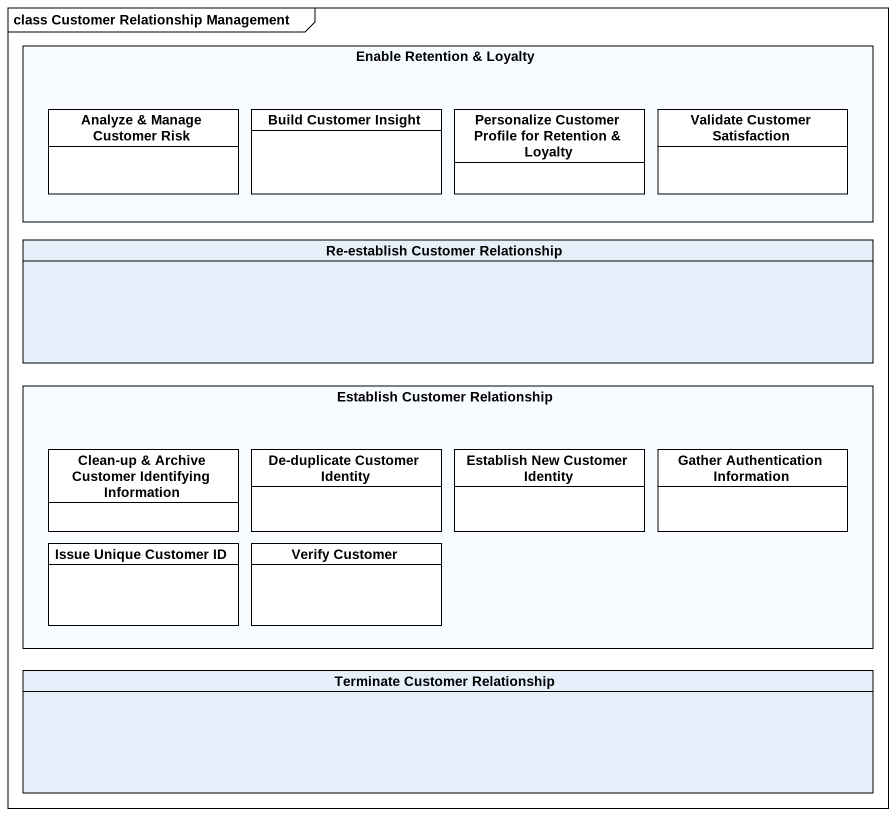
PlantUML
@startuml
mainframe class Customer Relationship Management
hide circle
hide empty members
rectangle "Enable Retention & Loyalty" as Enable_Retention_Loyalty {
  class "Analyze & Manage Customer Risk" as Analyze_Manage_Customer_Risk #FFFFFF
  class "Build Customer Insight" as Build_Customer_Insight #FFFFFF
  class "Personalize Customer Profile for Retention & Loyalty" as Personalize_Customer #FFFFFF
  class "Validate Customer Satisfaction" as Validate_Customer #FFFFFF
}
class "Re-establish Customer Relationship" as Re_establish_Customer
rectangle "Establish Customer Relationship" as Establish_Customer {
  class "Clean-up & Archive Customer Identifying Information" as Clean_up_Archive_Customer #FFFFFF
  class "De-duplicate Customer Identity" as De_duplicate_Customer #FFFFFF
  class "Establish New Customer Identity" as Establish_New_Customer #FFFFFF
  class "Gather Authentication Information" as Gather_Authentication #FFFFFF
  class "Issue Unique Customer ID" as Issue_Unique_Customer_ID #FFFFFF
  class "Verify Customer" as Verify_Customer #FFFFFF
}
class "Terminate Customer Relationship" as Terminate_Customer
@enduml
